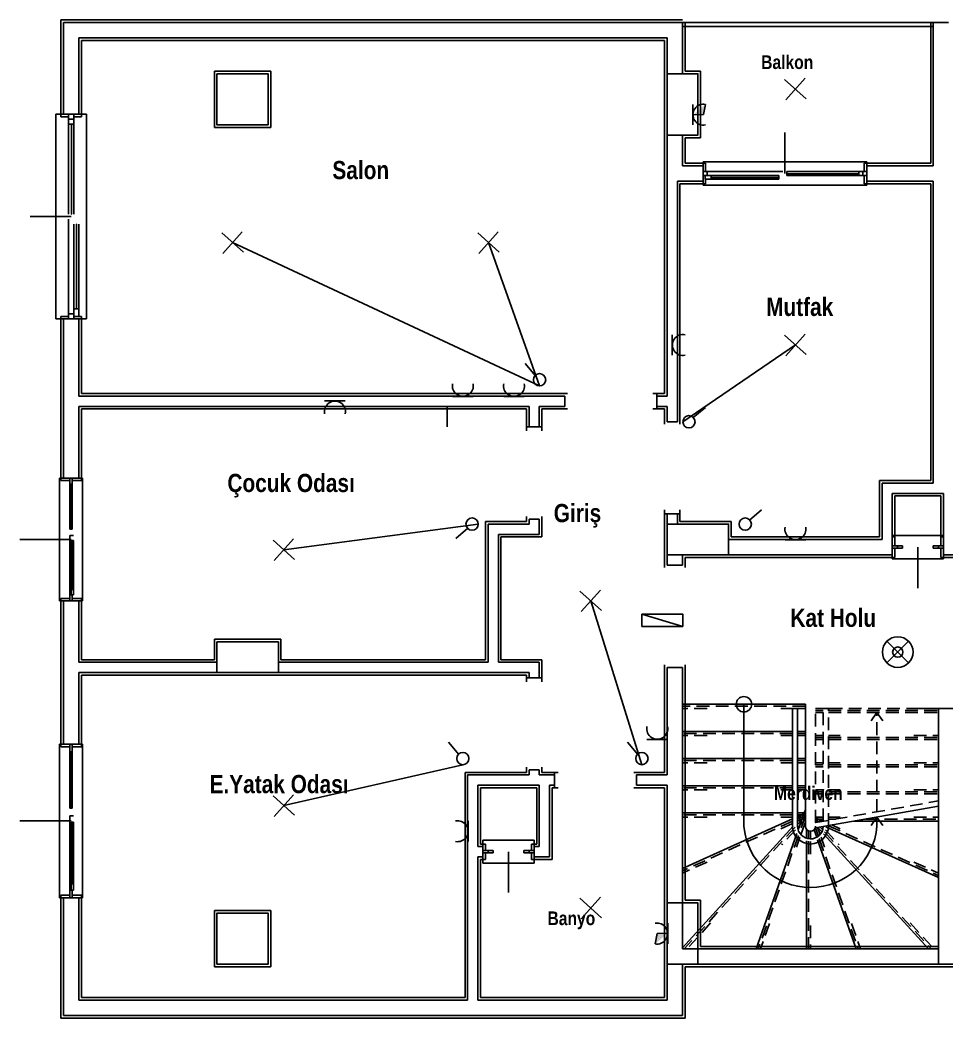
# Model space of a CAD drawing. Header units: centimetres. Extents: x -18476 to -2273, y -368 to 1196.
# Drawn here: x -6231 to -5326, y -72 to 903 of the extents above; entities that cross this region are included whole.
import ezdxf

# ---------------------------------------------------------------- set-up
doc = ezdxf.new("R2010")
doc.units = ezdxf.units.CM
doc.header["$LTSCALE"] = 100
doc.header["$MEASUREMENT"] = 0
doc.linetypes.add('HIDDEN2', pattern=[0.1875, 0.125, -0.0625])
for name, color, linetype in [('Duvar', 7, 'Continuous'), ('ELK-ACIL', 3, 'Continuous'), ('ELK-ANAHTAR', 5, 'Continuous'), ('ELK-AYDINLATMA', 30, 'Continuous'), ('ELK-LINYE', 3, 'Continuous'), ('ELK-PANO', 8, 'Continuous'), ('ELK-PRIZ', 1, 'Continuous'), ('ELK-PRIZ-ETANJ', 6, 'Continuous'), ('Kapi_Pencere', 7, 'Continuous'), ('Kolon', 7, 'Continuous'), ('Korkuluk', 7, 'Continuous'), ('Mahal', 7, 'Continuous'), ('Merdiven', 7, 'Continuous'), ('Panel', 7, 'Continuous'), ('Standart', 7, 'Continuous')]:
    doc.layers.add(name, color=color, linetype=linetype)
doc.styles.add('swis721 cn btbold_1_18', font='swisscb.ttf', dxfattribs={"height": 0.2})

# ---------------------------------------------------------------- blocks, each defined once
blk = doc.blocks.new('CADAI_LIGHT_CEILING')
for p, q in [((9.45, 10.51), (-9.45, -10.51)), ((-10.51, 9.45), (10.51, -9.45))]:
    blk.add_line(p, q)
blk = doc.blocks.new('CADAI_SOCKET')
blk.add_line((-10.36, 10.04), (-10.36, -10.04))
blk.add_arc((0.11, 0), 10.25, 78.59232, 281.40768)
blk = doc.blocks.new('CADAI_SWITCH')
blk.add_line((10, 4), (22, 14))
blk.add_circle((6, 0), 6)
blk = doc.blocks.new('CADAI_PANEL')
blk.add_line((0, -20), (12, 20))
blk.add_lwpolyline([(0, -20), (12, -20), (12, 20), (0, 20)], close=True)
blk = doc.blocks.new('CADAI_SOCKET_WET')
for p, q in [((-10.36, 10.04), (-10.36, -10.04)), ((2.14, 10.04), (0.11, 0)), ((0.11, 0), (-10.36, -0.29))]:
    blk.add_line(p, q)
blk.add_arc((0.11, 0), 10.25, 78.59232, 281.40768)
blk.add_solid([(2.14, 10.04), (-10.13, -0.28), (0.11, 0)])
blk = doc.blocks.new('CADAI_LIGHT_EMERGENCY')
for p, q in [((-10.6, -10.6), (10.6, 10.6)), ((-10.6, 10.6), (10.6, -10.6))]:
    blk.add_line(p, q)
for radius in [15, 5]:
    blk.add_circle((0, 0), radius)

msp = doc.modelspace()

# ---------------------------------------------------------------- linework, layer by layer
at = {"layer": 'Duvar', "linetype": 'Continuous'}
for points in [[(-5583.3, 902.5), (-6190.8, 902.5)], [(-6190.8, 902.5), (-6190.8, 810.4)], [(-6188.3, 900), (-5583.3, 900)], [(-6188.3, 810.4), (-6188.3, 900)], [(-5583.3, 850), (-5583.3, 900)], [(-5580.8, 852.51), (-5580.8, 900)], [(-5340.8, 900), (-5340.8, 762.5)], [(-5323.3, 900), (-5338.3, 900)], [(-5338.3, 760), (-5338.3, 900)], [(-6173.3, 885), (-5598.3, 885)], [(-6173.3, 810.4), (-6173.3, 885)], [(-6170.8, 882.5), (-5600.8, 882.5)], [(-6170.8, 810.4), (-6170.8, 882.5)], [(-5600.8, 882.5), (-5600.8, 852.51)], [(-5598.3, 850), (-5598.3, 885)], [(-6190.8, 810.4), (-6190.8, 807.9)], [(-6173.3, 810.4), (-6188.3, 810.4)], [(-6170.8, 810.4), (-6170.8, 807.9)], [(-6190.8, 807.9), (-6183.3, 807.9)], [(-6170.8, 807.9), (-6178.3, 807.9)], [(-5598.3, 760), (-5598.3, 790)], [(-5583.3, 760), (-5583.3, 790)], [(-5600.8, 787.49), (-5600.8, 760)], [(-5580.8, 762.5), (-5580.8, 787.49)], [(-5563.3, 762.5), (-5580.8, 762.5)], [(-5563.3, 762.5), (-5560.8, 762.5)], [(-5560.8, 762.5), (-5560.8, 754.38)], [(-5403.3, 762.5), (-5405.8, 762.5)], [(-5405.8, 762.5), (-5405.8, 754.38)], [(-5340.8, 762.5), (-5403.3, 762.5)], [(-5600.8, 760), (-5600.8, 537.5)], [(-5598.3, 535), (-5598.3, 760)], [(-5583.3, 760), (-5563.3, 760)], [(-5563.3, 760), (-5563.3, 745)], [(-5403.3, 760), (-5338.3, 760)], [(-5403.3, 745), (-5403.3, 760)], [(-5588.3, 745), (-5563.3, 745)], [(-5588.3, 525), (-5588.3, 745)], [(-5585.8, 742.5), (-5563.3, 742.5)], [(-5585.8, 525), (-5585.8, 742.5)], [(-5563.3, 742.5), (-5560.8, 742.5)], [(-5560.8, 742.5), (-5560.8, 746.88)], [(-5405.8, 742.5), (-5405.8, 750.63)], [(-5403.3, 742.5), (-5405.8, 742.5)], [(-5403.3, 745), (-5338.3, 745)], [(-5403.3, 742.5), (-5340.8, 742.5)], [(-5340.8, 742.5), (-5340.8, 452.5)], [(-5338.3, 450), (-5338.3, 745)], [(-6190.8, 610.4), (-6190.8, 612.9)], [(-6190.8, 612.9), (-6183.3, 612.9)], [(-6190.8, 610.4), (-6190.8, 525)], [(-6188.3, 525), (-6188.3, 610.4)], [(-6188.3, 610.4), (-6173.3, 610.4)], [(-6170.8, 612.9), (-6173.3, 612.9)], [(-6173.3, 535), (-6173.3, 610.4)], [(-6170.8, 610.4), (-6170.8, 612.9)], [(-6170.8, 537.5), (-6170.8, 610.4)], [(-5733.3, 537.5), (-6170.8, 537.5)], [(-5698.3, 537.5), (-5733.3, 537.5)], [(-5698.3, 537.5), (-5695.8, 537.5)], [(-5608.3, 537.5), (-5610.8, 537.5)], [(-5600.8, 537.5), (-5608.3, 537.5)], [(-6173.3, 535), (-5733.3, 535)], [(-5733.3, 535), (-5698.3, 535)], [(-5698.3, 535), (-5698.3, 525)], [(-5608.3, 535), (-5598.3, 535)], [(-5608.3, 525), (-5608.3, 535)], [(-6190.8, 525), (-6190.8, 455)], [(-6188.3, 455), (-6188.3, 525)], [(-6173.3, 455), (-6173.3, 525)], [(-6173.3, 525), (-5733.3, 525)], [(-6170.8, 455), (-6170.8, 522.5)], [(-6170.8, 522.5), (-5735.8, 522.5)], [(-5735.8, 522.5), (-5735.8, 505)], [(-5733.3, 505), (-5733.3, 525)], [(-5723.3, 505), (-5723.3, 525)], [(-5723.3, 525), (-5698.3, 525)], [(-5720.8, 505), (-5720.8, 522.5)], [(-5720.8, 522.5), (-5698.3, 522.5)], [(-5698.3, 522.5), (-5695.8, 522.5)], [(-5608.3, 522.5), (-5610.8, 522.5)], [(-5608.3, 525), (-5598.3, 525)], [(-5608.3, 522.5), (-5600.8, 522.5)], [(-5600.8, 522.5), (-5600.8, 510)], [(-5598.3, 510), (-5598.3, 525)], [(-5588.3, 510), (-5588.3, 525)], [(-5585.8, 510), (-5585.8, 525)], [(-5600.8, 510), (-5600.8, 507.5)], [(-5588.3, 510), (-5598.3, 510)], [(-5585.8, 510), (-5585.8, 507.5)], [(-5735.8, 505), (-5735.8, 502.5)], [(-5723.3, 505), (-5733.3, 505)], [(-5720.8, 505), (-5720.8, 502.5)], [(-6190.8, 455), (-6190.8, 452.5)], [(-6190.8, 452.5), (-6181.92, 452.5)], [(-6173.3, 455), (-6188.3, 455)], [(-6170.8, 452.5), (-6179.67, 452.5)], [(-6170.8, 455), (-6170.8, 452.5)], [(-5390.8, 452.5), (-5390.8, 397.5)], [(-5340.8, 452.5), (-5390.8, 452.5)], [(-5388.3, 395), (-5388.3, 450)], [(-5388.3, 450), (-5338.3, 450)], [(-5378.3, 395), (-5378.3, 440)], [(-5378.3, 440), (-5338.3, 440)], [(-5338.3, 440), (-5328.3, 440)], [(-5328.3, 395), (-5328.3, 440)], [(-5375.8, 397.5), (-5375.8, 437.5)], [(-5375.8, 437.5), (-5338.3, 437.5)], [(-5338.3, 437.5), (-5330.8, 437.5)], [(-5330.8, 437.5), (-5330.8, 397.5)], [(-5600.8, 420), (-5600.8, 422.5)], [(-5600.8, 420), (-5600.8, 412.51)], [(-5598.3, 410), (-5598.3, 420)], [(-5598.3, 420), (-5588.3, 420)], [(-5588.3, 410), (-5588.3, 420)], [(-5585.8, 420), (-5585.8, 422.5)], [(-5585.8, 412.51), (-5585.8, 420)], [(-5735.8, 412.5), (-5775.8, 412.5)], [(-5775.8, 412.5), (-5775.8, 277.5)], [(-5773.3, 410), (-5733.3, 410)], [(-5773.3, 275), (-5773.3, 410)], [(-5735.8, 415), (-5735.8, 417.5)], [(-5735.8, 415), (-5735.8, 412.5)], [(-5733.3, 410), (-5733.3, 415)], [(-5733.3, 415), (-5723.3, 415)], [(-5723.3, 400), (-5723.3, 415)], [(-5720.8, 415), (-5720.8, 417.5)], [(-5720.8, 397.5), (-5720.8, 415)], [(-5763.3, 400), (-5723.3, 400)], [(-5763.3, 275), (-5763.3, 400)], [(-5760.8, 397.5), (-5720.8, 397.5)], [(-5760.8, 277.5), (-5760.8, 397.5)], [(-5538.3, 395), (-5388.3, 395)], [(-5390.8, 397.5), (-5535.79, 397.5)], [(-5378.3, 397.5), (-5375.8, 397.5)], [(-5378.3, 395), (-5378.3, 380)], [(-5375.8, 397.5), (-5375.8, 388.63)], [(-5328.3, 397.5), (-5330.8, 397.5)], [(-5330.8, 397.5), (-5330.8, 388.63)], [(-5328.3, 380), (-5328.3, 395)], [(-5375.8, 377.5), (-5375.8, 386.38)], [(-5330.8, 377.5), (-5330.8, 386.38)], [(-5600.8, 377.49), (-5600.8, 370)], [(-5598.3, 370), (-5598.3, 380)], [(-5583.3, 370), (-5583.3, 380)], [(-5580.8, 370), (-5580.8, 377.49)], [(-5538.3, 380), (-5388.3, 380)], [(-5535.79, 377.5), (-5388.3, 377.5)], [(-5388.3, 380), (-5378.3, 380)], [(-5388.3, 377.5), (-5378.3, 377.5)], [(-5378.3, 377.5), (-5375.8, 377.5)], [(-5328.3, 377.5), (-5330.8, 377.5)], [(-5328.3, 380), (-5318.3, 380)], [(-5328.3, 377.5), (-5318.3, 377.5)], [(-5600.8, 370), (-5600.8, 367.5)], [(-5583.3, 370), (-5598.3, 370)], [(-5580.8, 370), (-5580.8, 367.5)], [(-6190.8, 335), (-6190.8, 337.5)], [(-6190.8, 337.5), (-6181.92, 337.5)], [(-6190.8, 335), (-6190.8, 265)], [(-6188.3, 265), (-6188.3, 335)], [(-6188.3, 335), (-6173.3, 335)], [(-6170.8, 337.5), (-6179.67, 337.5)], [(-6173.3, 275), (-6173.3, 335)], [(-6170.8, 335), (-6170.8, 337.5)], [(-6170.8, 277.5), (-6170.8, 335)], [(-6173.3, 275), (-6038.3, 275)], [(-6040.81, 277.5), (-6170.8, 277.5)], [(-5978.3, 275), (-5773.3, 275)], [(-5775.8, 277.5), (-5975.79, 277.5)], [(-5763.3, 275), (-5723.3, 275)], [(-5720.8, 277.5), (-5760.8, 277.5)], [(-5723.3, 260), (-5723.3, 275)], [(-5720.8, 260), (-5720.8, 277.5)], [(-6190.8, 265), (-6190.8, 195)], [(-6188.3, 195), (-6188.3, 265)], [(-6173.3, 195), (-6173.3, 265)], [(-6173.3, 265), (-6038.3, 265)], [(-5978.3, 265), (-5773.3, 265)], [(-5773.3, 265), (-5733.3, 265)], [(-5733.3, 260), (-5733.3, 265)], [(-5600.8, 270), (-5600.8, 272.5)], [(-5600.8, 270), (-5600.8, 167.5)], [(-5598.3, 165), (-5598.3, 270)], [(-5598.3, 270), (-5583.3, 270)], [(-5583.3, 230), (-5583.3, 270)], [(-5580.8, 270), (-5580.8, 272.5)], [(-5580.8, 230), (-5580.8, 270)], [(-6170.8, 195), (-6170.8, 262.5)], [(-6170.8, 262.5), (-6040.81, 262.5)], [(-5975.79, 262.5), (-5773.3, 262.5)], [(-5773.3, 262.5), (-5735.8, 262.5)], [(-5735.8, 262.5), (-5735.8, 260)], [(-5735.8, 260), (-5735.8, 257.5)], [(-5723.3, 260), (-5733.3, 260)], [(-5720.8, 260), (-5720.8, 257.5)], [(-5583.3, 155), (-5583.3, 230)], [(-5580.8, 155), (-5580.8, 230)], [(-6190.8, 195), (-6190.8, 192.5)], [(-6173.3, 195), (-6188.3, 195)], [(-6170.8, 195), (-6170.8, 192.5)], [(-6190.8, 192.5), (-6181.92, 192.5)], [(-6170.8, 192.5), (-6179.67, 192.5)], [(-5735.8, 167.5), (-5795.8, 167.5)], [(-5795.8, 167.5), (-5795.8, 95)], [(-5735.8, 170), (-5735.8, 172.5)], [(-5735.8, 170), (-5735.8, 167.5)], [(-5733.3, 165), (-5733.3, 170)], [(-5733.3, 170), (-5723.3, 170)], [(-5723.3, 165), (-5723.3, 170)], [(-5720.8, 170), (-5720.8, 172.5)], [(-5720.8, 167.5), (-5720.8, 170)], [(-5708.3, 167.5), (-5720.8, 167.5)], [(-5708.3, 167.5), (-5705.8, 167.5)], [(-5628.3, 167.5), (-5630.8, 167.5)], [(-5600.8, 167.5), (-5628.3, 167.5)], [(-5793.3, 165), (-5733.3, 165)], [(-5793.3, 95), (-5793.3, 165)], [(-5723.3, 165), (-5708.3, 165)], [(-5708.3, 165), (-5708.3, 155)], [(-5628.3, 165), (-5598.3, 165)], [(-5628.3, 155), (-5628.3, 165)], [(-5783.3, 155), (-5723.3, 155)], [(-5783.3, 95), (-5783.3, 155)], [(-5780.8, 152.5), (-5725.8, 152.5)], [(-5780.8, 97.5), (-5780.8, 152.5)], [(-5725.8, 152.5), (-5725.8, 97.5)], [(-5723.3, 95), (-5723.3, 155)], [(-5713.3, 85), (-5713.3, 155)], [(-5713.3, 155), (-5708.3, 155)], [(-5710.8, 82.5), (-5710.8, 152.5)], [(-5710.8, 152.5), (-5708.3, 152.5)], [(-5708.3, 152.5), (-5705.8, 152.5)], [(-5628.3, 152.5), (-5630.8, 152.5)], [(-5628.3, 155), (-5598.3, 155)], [(-5628.3, 152.5), (-5600.8, 152.5)], [(-5600.8, 152.5), (-5600.8, 42.51)], [(-5598.3, 40), (-5598.3, 155)], [(-5583.3, 40), (-5583.3, 155)], [(-5580.8, 42.51), (-5580.8, 155)], [(-5778.3, 97.5), (-5780.8, 97.5)], [(-5778.3, 97.5), (-5775.8, 97.5)], [(-5775.8, 97.5), (-5775.8, 91.13)], [(-5728.3, 97.5), (-5730.8, 97.5)], [(-5730.8, 97.5), (-5730.8, 91.13)], [(-5725.8, 97.5), (-5728.3, 97.5)], [(-5795.8, 95), (-5795.8, -52.5)], [(-5793.3, -55), (-5793.3, 95)], [(-5783.3, 95), (-5778.3, 95)], [(-5778.3, 95), (-5778.3, 85)], [(-5775.8, 82.5), (-5775.8, 88.88)], [(-5730.8, 82.5), (-5730.8, 88.88)], [(-5728.3, 95), (-5723.3, 95)], [(-5728.3, 85), (-5728.3, 95)], [(-5783.3, -55), (-5783.3, 85)], [(-5783.3, 85), (-5778.3, 85)], [(-5780.8, -52.5), (-5780.8, 82.5)], [(-5780.8, 82.5), (-5778.3, 82.5)], [(-5778.3, 82.5), (-5775.8, 82.5)], [(-5728.3, 82.5), (-5730.8, 82.5)], [(-5728.3, 85), (-5713.3, 85)], [(-5728.3, 82.5), (-5710.8, 82.5)], [(-6190.8, 45), (-6190.8, 47.5)], [(-6190.8, 47.5), (-6181.92, 47.5)], [(-6190.8, 45), (-6190.8, -72.5)], [(-6188.3, -70), (-6188.3, 45)], [(-6188.3, 45), (-6173.3, 45)], [(-6170.8, 47.5), (-6179.67, 47.5)], [(-6173.3, -55), (-6173.3, 45)], [(-6170.8, 45), (-6170.8, 47.5)], [(-6170.8, -52.5), (-6170.8, 45)], [(-5568.3, -5), (-5333.3, -5)], [(-5333.3, -2.5), (-5565.79, -2.5)], [(-5600.8, -22.51), (-5600.8, -52.5)], [(-5598.3, -55), (-5598.3, -20)], [(-5583.3, -70), (-5583.3, -20)], [(-5580.8, -72.5), (-5580.8, -22.51)], [(-5568.3, -20), (-5333.3, -20)], [(-5565.79, -22.5), (-5308.3, -22.5)], [(-6173.3, -55), (-5793.3, -55)], [(-5795.8, -52.5), (-6170.8, -52.5)], [(-5783.3, -55), (-5658.3, -55)], [(-5658.3, -52.5), (-5780.8, -52.5)], [(-5600.8, -52.5), (-5658.3, -52.5)], [(-5658.3, -55), (-5598.3, -55)], [(-6190.8, -72.5), (-5793.3, -72.5)], [(-6188.3, -70), (-5793.3, -70)], [(-5793.3, -70), (-5658.3, -70)], [(-5793.3, -72.5), (-5658.3, -72.5)], [(-5658.3, -70), (-5583.3, -70)], [(-5658.3, -72.5), (-5580.8, -72.5)]]:
    msp.add_lwpolyline(points, dxfattribs=at)
at = {"layer": 'ELK-LINYE'}
for p, q in [((-6023, 685), (-5723, 545)), ((-5773, 685), (-5723, 545)), ((-5473, 585), (-5583, 510)), ((-5973, 385), (-5783, 410)), ((-5673, 335), (-5623, 175)), ((-5973, 135), (-5798, 175))]:
    msp.add_line(p, q, dxfattribs=at)
at = {"layer": 'Kapi_Pencere', "linetype": 'Continuous'}
for points in [[(-6195.8, 610.4), (-6195.8, 810.4)], [(-6195.8, 810.4), (-6183.3, 810.4)], [(-6183.3, 805.52), (-6183.3, 810.4)], [(-6183.3, 810.4), (-6180.8, 810.4)], [(-6183.3, 810.4), (-6178.3, 810.4)], [(-6180.8, 810.4), (-6180.5, 810.4)], [(-6180.5, 810.4), (-6178.3, 810.4)], [(-6178.3, 805.52), (-6178.3, 810.4)], [(-6165.8, 810.4), (-6178.3, 810.4)], [(-6165.8, 610.4), (-6165.8, 810.4)], [(-6183.3, 800.64), (-6183.3, 805.52)], [(-6183.3, 805.52), (-6178.3, 805.52)], [(-6183.3, 712.84), (-6183.3, 800.64)], [(-6183.3, 800.64), (-6180.8, 800.64)], [(-6183.3, 800.64), (-6178.3, 800.64)], [(-6180.8, 800.64), (-6180.5, 800.64)], [(-6180.5, 800.64), (-6178.3, 800.64)], [(-6180.5, 712.84), (-6180.5, 800.64)], [(-6178.3, 800.64), (-6178.3, 805.52)], [(-6178.3, 712.84), (-6178.3, 800.64)], [(-5483.3, 792.5), (-5483.3, 752.5)], [(-5563.3, 754.38), (-5563.3, 763.75)], [(-5563.3, 763.75), (-5403.3, 763.75)], [(-5403.3, 763.75), (-5403.3, 754.38)], [(-5563.3, 754.38), (-5559.4, 754.38)], [(-5563.3, 754.38), (-5563.3, 750.63)], [(-5559.4, 754.38), (-5485.25, 754.38)], [(-5559.4, 754.38), (-5559.4, 750.63)], [(-5481.35, 754.38), (-5411.1, 754.38)], [(-5481.35, 754.38), (-5481.35, 752.5)], [(-5481.35, 752.5), (-5481.35, 752.28)], [(-5481.35, 752.28), (-5481.35, 750.63)], [(-5481.35, 752.28), (-5411.1, 752.28)], [(-5411.1, 754.38), (-5407.2, 754.38)], [(-5411.1, 754.38), (-5411.1, 752.5)], [(-5411.1, 754.38), (-5411.1, 750.63)], [(-5411.1, 752.5), (-5411.1, 752.28)], [(-5411.1, 752.28), (-5411.1, 750.63)], [(-5407.2, 754.38), (-5403.3, 754.38)], [(-5407.2, 754.38), (-5407.2, 750.63)], [(-5403.3, 754.38), (-5403.3, 752.5)], [(-5403.3, 754.38), (-5403.3, 750.63)], [(-5403.3, 752.5), (-5403.3, 752.28)], [(-5403.3, 752.28), (-5403.3, 750.63)], [(-5563.3, 750.63), (-5559.4, 750.63)], [(-5563.3, 750.63), (-5563.3, 741.25)], [(-5563.3, 741.25), (-5403.3, 741.25)], [(-5561.32, 750.63), (-5561.32, 746.88)], [(-5561.32, 746.88), (-5555.49, 746.88)], [(-5559.4, 750.63), (-5555.49, 750.63)], [(-5555.49, 750.63), (-5489.15, 750.63)], [(-5555.49, 750.63), (-5555.49, 748.72)], [(-5555.49, 750.63), (-5555.49, 746.88)], [(-5555.49, 748.72), (-5555.49, 748.51)], [(-5555.49, 748.51), (-5555.49, 746.88)], [(-5555.49, 748.51), (-5489.15, 748.51)], [(-5555.49, 746.88), (-5489.15, 746.88)], [(-5489.15, 750.63), (-5489.15, 748.72)], [(-5489.15, 748.72), (-5489.15, 748.51)], [(-5489.15, 748.51), (-5489.15, 746.88)], [(-5481.35, 750.63), (-5411.1, 750.63)], [(-5411.1, 750.63), (-5407.2, 750.63)], [(-5407.2, 750.63), (-5403.3, 750.63)], [(-5403.3, 741.25), (-5403.3, 750.63)], [(-6180.8, 712.84), (-6180.5, 712.84)], [(-6220.8, 710.4), (-6180.8, 710.4)], [(-6183.3, 615.28), (-6183.3, 707.96)], [(-6178.3, 620.16), (-6178.3, 703.08)], [(-6175.76, 703.08), (-6175.48, 703.08)], [(-6175.48, 620.16), (-6175.48, 703.08)], [(-6173.3, 620.16), (-6173.3, 703.08)], [(-6183.3, 615.28), (-6178.3, 615.28)], [(-6183.3, 610.4), (-6183.3, 615.28)], [(-6178.3, 615.28), (-6178.3, 620.16)], [(-6178.3, 620.16), (-6175.76, 620.16)], [(-6178.3, 620.16), (-6173.3, 620.16)], [(-6178.3, 610.4), (-6178.3, 615.28)], [(-6175.76, 620.16), (-6175.48, 620.16)], [(-6175.48, 620.16), (-6173.3, 620.16)], [(-6173.3, 612.88), (-6173.3, 620.16)], [(-6183.3, 610.4), (-6195.8, 610.4)], [(-6183.3, 610.4), (-6178.3, 610.4)], [(-6178.3, 612.88), (-6173.3, 612.88)], [(-6178.3, 610.4), (-6165.8, 610.4)], [(-5608.3, 537.5), (-5612.3, 537.5)], [(-5608.3, 522.5), (-5608.3, 537.5)], [(-5608.3, 522.5), (-5612.3, 522.5)], [(-5720.8, 505), (-5735.8, 505)], [(-5735.8, 505), (-5735.8, 501)], [(-5720.8, 505), (-5720.8, 501)], [(-6192.05, 335), (-6192.05, 455)], [(-6181.92, 455), (-6192.05, 455)], [(-6179.67, 455), (-6181.92, 455)], [(-6181.92, 449), (-6181.92, 455)], [(-6181.92, 405), (-6181.92, 449)], [(-6181.55, 449), (-6181.92, 449)], [(-6181.92, 449), (-6179.67, 449)], [(-6180.05, 449), (-6181.55, 449)], [(-6180.8, 405), (-6180.8, 449)], [(-6179.67, 449), (-6180.05, 449)], [(-6179.67, 449), (-6179.67, 455)], [(-6169.55, 455), (-6179.67, 455)], [(-6179.67, 405), (-6179.67, 449)], [(-6169.55, 335), (-6169.55, 455)], [(-5600.8, 420), (-5600.8, 424)], [(-5600.8, 420), (-5585.8, 420)], [(-5585.8, 420), (-5585.8, 424)], [(-6181.55, 405), (-6181.92, 405)], [(-6181.55, 405), (-6180.05, 405)], [(-6179.67, 405), (-6180.05, 405)], [(-6230.8, 395), (-6180.8, 395)], [(-6181.92, 341), (-6181.92, 399)], [(-6180.8, 399), (-6181.92, 399)], [(-6179.67, 399), (-6180.8, 399)], [(-6180.8, 346), (-6180.8, 394)], [(-6180.05, 394), (-6180.8, 394)], [(-6180.05, 394), (-6179.3, 394)], [(-6178.55, 399), (-6179.67, 399)], [(-6179.67, 346), (-6179.67, 394)], [(-6178.55, 394), (-6179.3, 394)], [(-6178.55, 346), (-6178.55, 394)], [(-5378.3, 398.75), (-5378.3, 388.63)], [(-5378.3, 398.75), (-5328.3, 398.75)], [(-5328.3, 398.75), (-5328.3, 388.63)], [(-5378.3, 388.63), (-5373.3, 388.63)], [(-5378.3, 388.63), (-5378.3, 386.38)], [(-5378.3, 386.38), (-5373.3, 386.38)], [(-5378.3, 386.38), (-5378.3, 376.25)], [(-5373.3, 388.63), (-5368.3, 388.63)], [(-5373.3, 388.63), (-5373.3, 386.38)], [(-5373.3, 386.38), (-5368.3, 386.38)], [(-5368.3, 388.63), (-5368.3, 387.88)], [(-5368.3, 386.38), (-5368.3, 388.63)], [(-5368.3, 387.88), (-5368.3, 387.13)], [(-5368.3, 387.13), (-5368.3, 386.38)], [(-5353.3, 347.5), (-5353.3, 387.5)], [(-5338.3, 388.63), (-5333.3, 388.63)], [(-5338.3, 388.63), (-5338.3, 387.88)], [(-5338.3, 386.38), (-5338.3, 388.63)], [(-5338.3, 387.88), (-5338.3, 387.13)], [(-5338.3, 387.13), (-5338.3, 386.38)], [(-5338.3, 386.38), (-5333.3, 386.38)], [(-5333.3, 388.63), (-5328.3, 388.63)], [(-5333.3, 388.63), (-5333.3, 386.38)], [(-5333.3, 386.38), (-5328.3, 386.38)], [(-5328.3, 388.63), (-5328.3, 386.38)], [(-5328.3, 386.38), (-5328.3, 376.25)], [(-5378.3, 376.25), (-5328.3, 376.25)], [(-6180.8, 341), (-6180.8, 346)], [(-6180.05, 346), (-6180.8, 346)], [(-6180.8, 346), (-6178.55, 346)], [(-6179.3, 346), (-6180.05, 346)], [(-6178.55, 346), (-6179.3, 346)], [(-6178.55, 341), (-6178.55, 346)], [(-6181.92, 335), (-6192.05, 335)], [(-6181.92, 335), (-6181.92, 341)], [(-6180.8, 341), (-6181.92, 341)], [(-6181.92, 341), (-6179.67, 341)], [(-6179.67, 335), (-6181.92, 335)], [(-6179.67, 341), (-6180.8, 341)], [(-6178.55, 341), (-6180.8, 341)], [(-6179.67, 335), (-6179.67, 341)], [(-6178.55, 341), (-6179.67, 341)], [(-6169.55, 335), (-6179.67, 335)], [(-5720.8, 260), (-5735.8, 260)], [(-5735.8, 260), (-5735.8, 256)], [(-5720.8, 260), (-5720.8, 256)], [(-6192.05, 45), (-6192.05, 195)], [(-6181.92, 195), (-6192.05, 195)], [(-6179.67, 195), (-6181.92, 195)], [(-6169.55, 195), (-6179.67, 195)], [(-6169.55, 45), (-6169.55, 195)], [(-6181.92, 187.5), (-6181.92, 195)], [(-6181.92, 132.5), (-6181.92, 187.5)], [(-6181.55, 187.5), (-6181.92, 187.5)], [(-6181.92, 187.5), (-6179.67, 187.5)], [(-6180.05, 187.5), (-6181.55, 187.5)], [(-6180.8, 132.5), (-6180.8, 187.5)], [(-6179.67, 187.5), (-6180.05, 187.5)], [(-6179.67, 187.5), (-6179.67, 195)], [(-6179.67, 132.5), (-6179.67, 187.5)], [(-5708.3, 167.5), (-5708.3, 152.5)], [(-5708.3, 167.5), (-5704.74, 167.5)], [(-5708.3, 152.5), (-5704.74, 152.5)], [(-6181.55, 132.5), (-6181.92, 132.5)], [(-6181.55, 132.5), (-6180.05, 132.5)], [(-6179.67, 132.5), (-6180.05, 132.5)], [(-6230.8, 120), (-6180.8, 120)], [(-6181.92, 52.5), (-6181.92, 125)], [(-6180.8, 125), (-6181.92, 125)], [(-6179.67, 125), (-6180.8, 125)], [(-6180.8, 58.75), (-6180.8, 118.75)], [(-6180.05, 118.75), (-6180.8, 118.75)], [(-6180.05, 118.75), (-6179.3, 118.75)], [(-6178.55, 125), (-6179.67, 125)], [(-6179.67, 58.75), (-6179.67, 118.75)], [(-6178.55, 118.75), (-6179.3, 118.75)], [(-6178.55, 58.75), (-6178.55, 118.75)], [(-5778.3, 101.25), (-5778.3, 91.13)], [(-5778.3, 101.25), (-5728.3, 101.25)], [(-5728.3, 101.25), (-5728.3, 91.13)], [(-5778.3, 91.13), (-5773.3, 91.13)], [(-5778.3, 91.13), (-5778.3, 88.88)], [(-5778.3, 88.88), (-5773.3, 88.88)], [(-5778.3, 88.88), (-5778.3, 78.75)], [(-5773.3, 91.13), (-5768.3, 91.13)], [(-5773.3, 91.13), (-5773.3, 88.88)], [(-5773.3, 88.88), (-5768.3, 88.88)], [(-5768.3, 91.13), (-5768.3, 90.38)], [(-5768.3, 88.88), (-5768.3, 91.13)], [(-5768.3, 90.38), (-5768.3, 89.63)], [(-5768.3, 89.63), (-5768.3, 88.88)], [(-5753.3, 50), (-5753.3, 90)], [(-5738.3, 91.13), (-5733.3, 91.13)], [(-5738.3, 91.13), (-5738.3, 90.38)], [(-5738.3, 88.88), (-5738.3, 91.13)], [(-5738.3, 90.38), (-5738.3, 89.63)], [(-5738.3, 89.63), (-5738.3, 88.88)], [(-5738.3, 88.88), (-5733.3, 88.88)], [(-5733.3, 91.13), (-5728.3, 91.13)], [(-5733.3, 91.13), (-5733.3, 88.88)], [(-5733.3, 88.88), (-5728.3, 88.88)], [(-5728.3, 91.13), (-5728.3, 88.88)], [(-5728.3, 88.88), (-5728.3, 78.75)], [(-5778.3, 78.75), (-5728.3, 78.75)], [(-6180.8, 52.5), (-6180.8, 58.75)], [(-6180.05, 58.75), (-6180.8, 58.75)], [(-6180.8, 58.75), (-6178.55, 58.75)], [(-6179.3, 58.75), (-6180.05, 58.75)], [(-6178.55, 58.75), (-6179.3, 58.75)], [(-6178.55, 52.5), (-6178.55, 58.75)], [(-6181.92, 45), (-6181.92, 52.5)], [(-6180.8, 52.5), (-6181.92, 52.5)], [(-6181.92, 52.5), (-6179.67, 52.5)], [(-6179.67, 52.5), (-6180.8, 52.5)], [(-6178.55, 52.5), (-6180.8, 52.5)], [(-6179.67, 45), (-6179.67, 52.5)], [(-6178.55, 52.5), (-6179.67, 52.5)], [(-6181.92, 45), (-6192.05, 45)], [(-6179.67, 45), (-6181.92, 45)], [(-6169.55, 45), (-6179.67, 45)]]:
    msp.add_lwpolyline(points, dxfattribs=at)
at = {"layer": 'Kolon', "linetype": 'Continuous'}
for points in [[(-6040.81, 852.51), (-5985.79, 852.51)], [(-6040.81, 797.49), (-6040.81, 852.51)], [(-6038.3, 850), (-5988.3, 850)], [(-6038.3, 800), (-6038.3, 850)], [(-5988.3, 850), (-5988.3, 800)], [(-5985.79, 852.51), (-5985.79, 797.49)], [(-5600.81, 787.49), (-5600.81, 852.51)], [(-5600.81, 852.51), (-5600.8, 852.51)], [(-5598.3, 850), (-5568.3, 850)], [(-5598.3, 790), (-5598.3, 850)], [(-5580.8, 852.51), (-5565.79, 852.51)], [(-5568.3, 850), (-5568.3, 790)], [(-5565.79, 852.51), (-5565.79, 787.49)], [(-5988.3, 800), (-6038.3, 800)], [(-5985.79, 797.49), (-6040.81, 797.49)], [(-5568.3, 790), (-5598.3, 790)], [(-5600.8, 787.49), (-5600.81, 787.49)], [(-5565.79, 787.49), (-5580.8, 787.49)], [(-5600.81, 377.49), (-5600.81, 412.51)], [(-5600.81, 412.51), (-5600.8, 412.51)], [(-5598.3, 380), (-5598.3, 410)], [(-5598.3, 410), (-5538.3, 410)], [(-5585.8, 412.51), (-5535.79, 412.51)], [(-5538.3, 410), (-5538.3, 380)], [(-5535.79, 412.51), (-5535.79, 397.5)], [(-5600.8, 377.49), (-5600.81, 377.49)], [(-5538.3, 380), (-5598.3, 380)], [(-5535.79, 377.49), (-5580.8, 377.49)], [(-5535.79, 377.5), (-5535.79, 377.49)], [(-6040.81, 277.5), (-6040.81, 297.51)], [(-6040.81, 297.51), (-5975.79, 297.51)], [(-6038.3, 265), (-6038.3, 295)], [(-6038.3, 295), (-5978.3, 295)], [(-5978.3, 295), (-5978.3, 265)], [(-5975.79, 297.51), (-5975.79, 277.5)], [(-5978.3, 265), (-6038.3, 265)], [(-6040.81, 262.49), (-6040.81, 262.5)], [(-5975.79, 262.49), (-6040.81, 262.49)], [(-5975.79, 262.5), (-5975.79, 262.49)], [(-5600.81, -22.51), (-5600.81, 42.51)], [(-5600.81, 42.51), (-5600.8, 42.51)], [(-5598.3, 40), (-5568.3, 40)], [(-5598.3, -20), (-5598.3, 40)], [(-5580.8, 42.51), (-5565.79, 42.51)], [(-5568.3, 40), (-5568.3, -20)], [(-5565.79, 42.51), (-5565.79, -2.5)], [(-6040.81, -22.51), (-6040.81, 32.51)], [(-6040.81, 32.51), (-5985.79, 32.51)], [(-6038.3, -20), (-6038.3, 30)], [(-6038.3, 30), (-5988.3, 30)], [(-5988.3, 30), (-5988.3, -20)], [(-5985.79, 32.51), (-5985.79, -22.51)], [(-5985.79, -22.51), (-6040.81, -22.51)], [(-5988.3, -20), (-6038.3, -20)], [(-5600.8, -22.51), (-5600.81, -22.51)], [(-5568.3, -20), (-5598.3, -20)], [(-5565.79, -22.51), (-5580.8, -22.51)], [(-5565.79, -22.5), (-5565.79, -22.51)]]:
    msp.add_lwpolyline(points, dxfattribs=at)
at = {"layer": 'Kolon'}
for points in [[(-6038.3, 850), (-5988.3, 850), (-5988.3, 800), (-6038.3, 800), (-6038.3, 850)], [(-5598.3, 850), (-5568.3, 850), (-5568.3, 790), (-5598.3, 790), (-5598.3, 850)], [(-5598.3, 380), (-5598.3, 410), (-5538.3, 410), (-5538.3, 380), (-5598.3, 380)], [(-6038.3, 265), (-6038.3, 295), (-5978.3, 295), (-5978.3, 265), (-6038.3, 265)], [(-5598.3, 40), (-5568.3, 40), (-5568.3, -20), (-5598.3, -20), (-5598.3, 40)], [(-6038.3, -20), (-6038.3, 30), (-5988.3, 30), (-5988.3, -20), (-6038.3, -20)]]:
    msp.add_lwpolyline(points, close=True, dxfattribs=at)
at = {"layer": 'Korkuluk', "linetype": 'Continuous'}
for points in [[(-5583.3, 900), (-5338.3, 900)], [(-5583.3, 896), (-5583.3, 900)], [(-5338.3, 896), (-5338.3, 900)], [(-5583.3, 896), (-5338.3, 896)]]:
    msp.add_lwpolyline(points, dxfattribs=at)
at = {"layer": 'Merdiven', "linetype": 'Continuous'}
for points in [[(-5463.3, 234), (-5583.3, 234)], [(-5583.3, 230), (-5583.3, 234)], [(-5523.3, 230), (-5523.3, 234)], [(-5463.3, 230), (-5463.3, 234)], [(-5583.3, 230), (-5583.3, 115)], [(-5523.3, 230), (-5523.3, 115)], [(-5475.8, 230), (-5475.8, 115)], [(-5470.8, 230), (-5475.8, 230)], [(-5470.8, 230), (-5470.8, 115)], [(-5463.3, 230), (-5463.3, 115)], [(-5445.8, 230), (-5440.8, 230)], [(-5393.3, 226), (-5399.04, 217.81)], [(-5393.3, 226), (-5387.56, 217.81)], [(-5475.8, 207.47), (-5583.3, 207.47)], [(-5463.3, 207.47), (-5470.8, 207.47)], [(-5475.8, 180.95), (-5583.3, 180.95)], [(-5463.3, 180.95), (-5470.8, 180.95)], [(-5475.8, 154.42), (-5583.3, 154.42)], [(-5463.3, 154.42), (-5470.8, 154.42)], [(-5475.8, 127.89), (-5583.3, 127.89)], [(-5463.3, 127.89), (-5470.8, 127.89)], [(-5463.3, 127.88), (-5470.8, 119.65)], [(-5463.3, 127.58), (-5470.8, 124.19)], [(-5463.3, 131.14), (-5470.27, 111.44)], [(-5453.3, 113.31), (-5333.3, 134.47)], [(-5333.3, 115), (-5333.3, 134.47)], [(-5475.8, 121.94), (-5583.3, 73.46)], [(-5415.98, 119.89), (-5333.3, 119.89)], [(-5393.3, 123.89), (-5399.04, 115.7)], [(-5393.3, 123.89), (-5387.56, 115.7)], [(-5393.3, 115), (-5393.3, 123.89)], [(-5475.04, 115), (-5583.3, -3.82)], [(-5583.3, 115), (-5583.3, -5)], [(-5471.51, 107.93), (-5511.44, -5)], [(-5462.3, 112), (-5462.3, 103.18)], [(-5454.81, 111.42), (-5452.22, 104.09)], [(-5451.19, 113.69), (-5447.19, 109.3)], [(-5445.41, 107.34), (-5343.05, -5)], [(-5443.34, 114.31), (-5333.3, 64.69)], [(-5333.3, -5), (-5333.3, 115)], [(-5462.3, 100.54), (-5462.3, -5)], [(-5451.37, 101.7), (-5413.64, -5)], [(-5583.3, -5), (-5333.3, -5)]]:
    msp.add_lwpolyline(points, dxfattribs=at)
at = {"layer": 'Merdiven', "linetype": 'HIDDEN2'}
for points in [[(-5463.3, 232), (-5583.3, 232)], [(-5559.3, 230), (-5583.3, 230)], [(-5475.8, 230), (-5487.3, 230)], [(-5463.3, 230), (-5470.8, 230)], [(-5453.3, 230), (-5445.8, 230)], [(-5445.8, 230), (-5453.3, 230)], [(-5453.3, 118.39), (-5453.3, 230)], [(-5453.3, 228), (-5445.8, 228)], [(-5453.3, 226), (-5445.8, 226)], [(-5445.8, 119.71), (-5445.8, 230)], [(-5445.8, 230), (-5440.8, 230)], [(-5440.8, 230), (-5445.8, 230)], [(-5440.8, 115), (-5440.8, 230)], [(-5440.8, 230), (-5429.3, 230)], [(-5333.3, 230), (-5440.8, 230)], [(-5440.8, 228), (-5333.3, 228)], [(-5440.8, 226), (-5333.3, 226)], [(-5393.3, 128.97), (-5393.3, 226)], [(-5357.3, 230), (-5333.3, 230)], [(-5333.3, 139.55), (-5333.3, 230)], [(-5475.8, 205.47), (-5583.3, 205.47)], [(-5463.3, 205.47), (-5470.8, 205.47)], [(-5559.3, 203.47), (-5583.3, 203.47)], [(-5475.8, 203.47), (-5487.3, 203.47)], [(-5463.3, 203.47), (-5470.8, 203.47)], [(-5453.3, 203.47), (-5445.8, 203.47)], [(-5453.3, 201.47), (-5445.8, 201.47)], [(-5453.3, 199.47), (-5445.8, 199.47)], [(-5440.8, 203.47), (-5429.3, 203.47)], [(-5440.8, 201.47), (-5333.3, 201.47)], [(-5440.8, 199.47), (-5333.3, 199.47)], [(-5357.3, 203.47), (-5333.3, 203.47)], [(-5475.8, 178.95), (-5583.3, 178.95)], [(-5559.3, 176.95), (-5583.3, 176.95)], [(-5475.8, 176.95), (-5487.3, 176.95)], [(-5463.3, 178.95), (-5470.8, 178.95)], [(-5463.3, 176.95), (-5470.8, 176.95)], [(-5453.3, 176.95), (-5445.8, 176.95)], [(-5440.8, 176.95), (-5429.3, 176.95)], [(-5357.3, 176.95), (-5333.3, 176.95)], [(-5453.3, 174.95), (-5445.8, 174.95)], [(-5453.3, 172.95), (-5445.8, 172.95)], [(-5440.8, 174.95), (-5333.3, 174.95)], [(-5440.8, 172.95), (-5333.3, 172.95)], [(-5475.8, 152.42), (-5583.3, 152.42)], [(-5559.3, 150.42), (-5583.3, 150.42)], [(-5475.8, 150.42), (-5487.3, 150.42)], [(-5463.3, 152.42), (-5470.8, 152.42)], [(-5463.3, 150.42), (-5470.8, 150.42)], [(-5453.3, 150.42), (-5445.8, 150.42)], [(-5453.3, 148.42), (-5445.8, 148.42)], [(-5453.3, 146.42), (-5445.8, 146.42)], [(-5440.8, 150.42), (-5429.3, 150.42)], [(-5440.8, 148.42), (-5333.3, 148.42)], [(-5440.8, 146.42), (-5333.3, 146.42)], [(-5357.3, 150.42), (-5333.3, 150.42)], [(-5453.3, 118.39), (-5333.3, 139.55)], [(-5475.8, 125.89), (-5583.3, 125.89)], [(-5559.3, 123.89), (-5583.3, 123.89)], [(-5475.8, 119.74), (-5583.3, 71.27)], [(-5475.8, 123.89), (-5487.3, 123.89)], [(-5475.8, 117.55), (-5487.3, 112.37)], [(-5463.3, 125.89), (-5470.8, 125.89)], [(-5463.3, 125.38), (-5470.8, 122)], [(-5463.3, 124.91), (-5470.8, 116.68)], [(-5463.3, 123.89), (-5470.8, 123.89)], [(-5463.3, 123.19), (-5470.8, 119.81)], [(-5463.3, 121.94), (-5470.73, 113.78)], [(-5463.3, 125.15), (-5469.1, 108.73)], [(-5463.3, 119.15), (-5467.68, 106.76)], [(-5453.3, 123.89), (-5445.8, 123.89)], [(-5445.8, 119.81), (-5453.3, 123.19)], [(-5450.51, 118.88), (-5453.3, 121.94)], [(-5445.8, 121.89), (-5453.3, 121.89)], [(-5449.15, 119.12), (-5453.3, 120.99)], [(-5445.8, 119.89), (-5453.3, 119.89)], [(-5453.05, 118.43), (-5453.3, 119.15)], [(-5452.84, 118.47), (-5453.3, 118.97)], [(-5452.65, 118.51), (-5453.3, 118.8)], [(-5440.8, 123.89), (-5429.3, 123.89)], [(-5433.44, 121.89), (-5440.8, 121.89)], [(-5404.64, 121.89), (-5333.3, 121.89)], [(-5357.3, 123.89), (-5333.3, 123.89)], [(-5473.25, 114), (-5581.67, -5)], [(-5472.86, 111.45), (-5486.43, 96.55)], [(-5460.3, 110.42), (-5460.3, 102.66)], [(-5458.3, 110), (-5458.3, 102.52)], [(-5453.3, 113.15), (-5450.51, 105.25)], [(-5451.36, 113.66), (-5448.92, 106.76)], [(-5448.86, 114.1), (-5446.36, 111.35)], [(-5446.53, 114.51), (-5445.87, 113.78)], [(-5444.46, 109.27), (-5340.34, -5)], [(-5443.74, 111.45), (-5430.17, 96.55)], [(-5440.8, 115.36), (-5333.3, 66.88)], [(-5437.56, 116.09), (-5429.3, 112.37)], [(-5470.14, 105.8), (-5509.32, -5)], [(-5468.61, 104.13), (-5472.08, 94.32)], [(-5460.3, 100.15), (-5460.3, -5)], [(-5458.3, 100.02), (-5458.3, 87)], [(-5449.63, 102.77), (-5411.52, -5)], [(-5447.99, 104.13), (-5444.52, 94.32)], [(-5559.3, 79.9), (-5583.3, 69.08)], [(-5357.3, 79.9), (-5333.3, 69.08)], [(-5555.83, 20.39), (-5578.97, -5)], [(-5498.42, 19.83), (-5507.2, -5)], [(-5418.18, 19.83), (-5409.4, -5)], [(-5360.77, 20.39), (-5337.63, -5)], [(-5458.3, 18), (-5458.3, -5)]]:
    msp.add_lwpolyline(points, dxfattribs=at)
at = {"layer": 'Merdiven', "linetype": 'Continuous'}
msp.add_circle((-5523.3, 234), 7.5, dxfattribs=at)
for centre, radius, start, end in [((-5458.3, 120.21), 65.21, -175.41878, -4.58122), ((-5458.3, 115), 17.5, 180, 0), ((-5458.3, 115), 12.5, 180, -1.67635), ((-5458.3, 115), 5, 180, 0)]:
    msp.add_arc(centre, radius, start, end, dxfattribs=at)
at = {"layer": 'Panel', "linetype": 'Continuous'}
for points in [[(-5308.3, 230), (-5333.3, 230)], [(-5333.3, -20), (-5333.3, 230)], [(-5308.3, -20), (-5333.3, -20)]]:
    msp.add_lwpolyline(points, dxfattribs=at)
at = {"layer": 'Panel'}
msp.add_lwpolyline([(-5333.3, -20), (-5333.3, 230), (-5308.3, 230), (-5308.3, -20), (-5333.3, -20)], close=True, dxfattribs=at)
at = {"layer": 'Standart', "linetype": 'Continuous'}
msp.add_lwpolyline([(-5813.3, 505), (-5813.3, 525)], dxfattribs=at)
msp.add_lwpolyline([(-5813.3, 505), (-5813.3, 525)], dxfattribs=at)

# ---------------------------------------------------------------- block references
at = {"layer": 'ELK-ACIL'}
msp.add_blockref('CADAI_LIGHT_EMERGENCY', (-5373, 285), dxfattribs=at)
at = {"layer": 'ELK-ANAHTAR'}
for p, rotation in [((-5723, 545), 90), ((-5783, 410), 180), ((-5798, 175), 90), ((-5623, 175), 90)]:
    msp.add_blockref('CADAI_SWITCH', p, dxfattribs=dict(at, rotation=rotation))
for p in [(-5583, 510), (-5528, 410)]:
    msp.add_blockref('CADAI_SWITCH', p, dxfattribs=at)
at = {"layer": 'ELK-AYDINLATMA'}
for p in [(-5473, 835), (-6023, 685), (-5773, 685), (-5473, 585), (-5973, 385), (-5673, 335), (-5973, 135), (-5673, 35)]:
    msp.add_blockref('CADAI_LIGHT_CEILING', p, dxfattribs=at)
at = {"layer": 'ELK-PANO', "rotation": 90}
msp.add_blockref('CADAI_PANEL', (-5603, 310), dxfattribs=at)
at = {"layer": 'ELK-PRIZ'}
msp.add_blockref('CADAI_SOCKET', (-5583, 585), dxfattribs=at)
for p, rotation in [((-5798, 545), 90), ((-5748, 545), 90), ((-5923, 520), 270), ((-5473, 405), 90), ((-5608, 210), 90), ((-5803, 110), 180)]:
    msp.add_blockref('CADAI_SOCKET', p, dxfattribs=dict(at, rotation=rotation))
at = {"layer": 'ELK-PRIZ-ETANJ'}
msp.add_blockref('CADAI_SOCKET_WET', (-5563, 810), dxfattribs=at)
at = {"layer": 'ELK-PRIZ-ETANJ', "rotation": 180}
msp.add_blockref('CADAI_SOCKET_WET', (-5608, 10), dxfattribs=at)

# ---------------------------------------------------------------- texts
at = {"layer": 'Mahal', "linetype": 'Continuous', "style": 'swis721 cn btbold_1_18'}
for s, height, p in [('Balkon', 13.333, (-5506.46, 854.58)), ('Salon', 17.778, (-5925.48, 747)), ('Mutfak', 17.778, (-5501.61, 613.32)), ('Çocuk Odası', 17.7778, (-6028.05, 441.34)), ('Giriş', 17.778, (-5709.2, 411.91)), ('Kat Holu', 17.778, (-5477.87, 309.62)), ('E.Yatak Odası', 17.7778, (-6045.51, 147.17)), ('Merdiven', 13.333, (-5493.86, 140.6)), ('Banyo', 13.333, (-5715.28, 18.27))]:
    msp.add_text(s, height=height, dxfattribs=at).set_placement(p)

doc.saveas('drawing.dxf')
